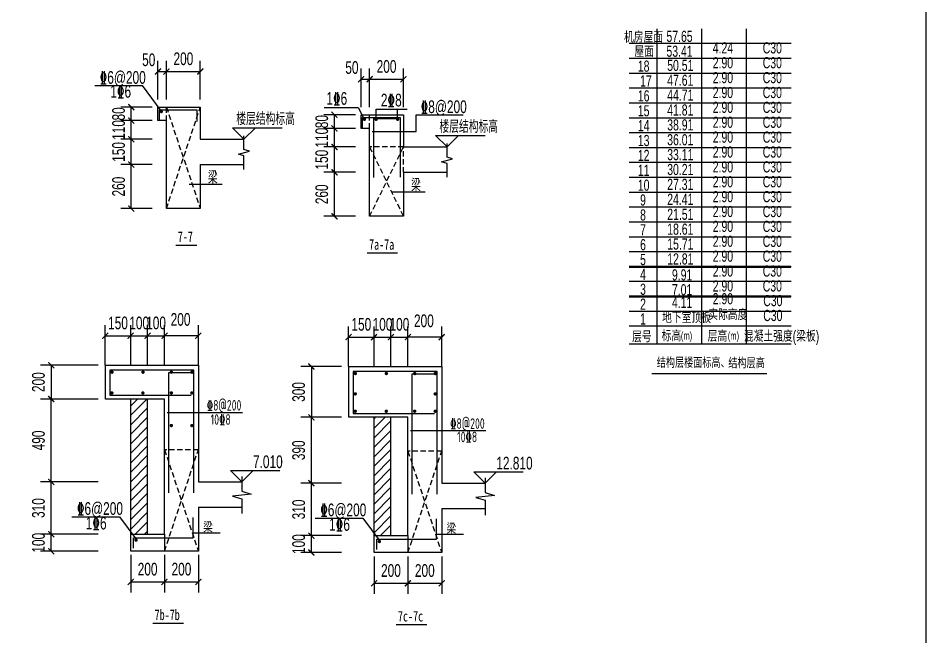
# Model space of a CAD drawing. Extents: x -173820 to 521180, y -715739 to 158231.
# Drawn here: x 47686 to 69145, y 77716 to 92356 of the extents above; entities that cross this region are included whole.
import ezdxf
from ezdxf.enums import TextEntityAlignment as Align

# ---------------------------------------------------------------- set-up
doc = ezdxf.new("R2010")
doc.units = 0
doc.header["$LTSCALE"] = 1000
doc.linetypes.add('HIDDEN2', pattern=[0.1875, 0.125, -0.0625])
for name, color, linetype in [('JG1', 3, 'Continuous'), ('板图层高表', 7, 'Continuous'), ('模板线', 3, 'Continuous'), ('钢筋_文字', 7, 'Continuous')]:
    doc.layers.add(name, color=color, linetype=linetype)
doc.styles.add('TEXTDIM', font='njadri_romans1.shx', dxfattribs={"width": 0.7, "bigfont": 'njadri_fhztxt.shx'})
doc.styles.add('TEXTNORMAL', font='njadri_romans1.shx', dxfattribs={"width": 0.7, "bigfont": 'njadri_fhztxt.shx'})
doc.styles.add('TEXTSTEEL', font='njadri_tssdeng.shx', dxfattribs={"width": 0.7, "bigfont": 'njadri_tssdchn.shx'})
doc.styles.add('钢筋', font='tssdeng.shx', dxfattribs={"width": 0.7, "height": 250, "bigfont": 'tssdchn.shx'})
doc.styles.add('黑体', font='simhei.ttf', dxfattribs={"width": 0.8})
doc.dimstyles.new('DIM100', dxfattribs={"dimtxt": 300, "dimasz": 1, "dimexe": 250, "dimexo": 0, "dimgap": 150, "dimtad": 1, "dimdec": 0, "dimzin": 0, "dimdsep": 46, "dimtxsty": 'TEXTDIM', "dimblk": 'DI', "dimcen": 0, "dimclrt": 7, "dimadec": 0, "dimazin": 0, "dimtfac": 1, "dimtdec": 0, "dimtix": 1, "dimtmove": 2, "dimatfit": 3, "dimldrblk": 'DI', "dimfxl": 0, "dimtolj": 1, "dimtzin": 0, "dimarcsym": 0})
pattern_1 = [(45, (120408.72, 76464.61), (-112.2532, 112.2532), [])]

# ---------------------------------------------------------------- blocks, each defined once
blk = doc.blocks.new('$1312092')
at = {"layer": '板图层高表'}
for p, q in [((769, 693), (769, 8158)), ((1825, 693), (1825, 8158)), ((2881, 693), (2881, 8158)), ((3937, 7806), (107, 7806)), ((3937, 7454), (107, 7454)), ((3937, 7102), (107, 7102)), ((3937, 6750), (107, 6750)), ((3937, 6750), (107, 6750)), ((3937, 6046), (107, 6046)), ((3937, 5694), (107, 5694)), ((3937, 5342), (107, 5342)), ((3937, 4990), (107, 4990)), ((3937, 4638), (107, 4638)), ((3937, 4286), (107, 4286)), ((3937, 3934), (107, 3934)), ((3937, 3582), (107, 3582)), ((3937, 3230), (107, 3230)), ((3937, 2878), (107, 2878)), ((3937, 2526), (107, 2526)), ((3937, 2174), (107, 2174)), ((3937, 1822), (107, 1822)), ((3937, 1470), (107, 1470)), ((3937, 1118), (107, 1118)), ((3937, 1118), (107, 1118)), ((3937, 1118), (107, 1118)), ((3937, 1118), (107, 1118)), ((3937, 1118), (107, 1118)), ((3937, 693), (107, 693))]:
    blk.add_line(p, q, dxfattribs=at)
at = {"layer": '板图层高表', "color": 7}
blk.add_line((3937, 6398), (107, 6398), dxfattribs=at)
at = {"layer": '板图层高表', "color": 3}
blk.add_line((644, 0), (3362, 0), dxfattribs=at)
at = {"layer": '板图层高表', "color": 3, "style": 'TEXTNORMAL', "width": 0.7}
for s, p in [('机房屋面', (-13, 7830)), ('屋面', (234, 7489)), ('18', (315, 7142)), ('17', (368, 6790)), ('16', (315, 6438)), ('15', (315, 6086)), ('14', (315, 5734)), ('13', (315, 5382)), ('12', (315, 5030)), ('11', (315, 4678)), ('10', (315, 4326)), ('9', (368, 3974)), ('8', (368, 3622)), ('7', (368, 3270)), ('6', (368, 2918)), ('5', (368, 2566)), ('4', (368, 2214)), ('3', (368, 1862)), ('2', (368, 1510)), ('1', (368, 1158))]:
    blk.add_text(s, height=264, dxfattribs=at).set_placement(p)
at = {"layer": '板图层高表', "color": 3, "linetype": 'Continuous', "style": 'TEXTNORMAL', "width": 0.7}
for s, p in [('57.65', (991, 7847)), ('53.41', (991, 7495)), ('50.51', (1009, 7160, 0)), ('47.61', (1009, 6808, 0)), ('44.71', (1009, 6456, 0)), ('41.81', (1009, 6104, 0)), ('38.91', (1009, 5752, 0)), ('36.01', (1009, 5400, 0)), ('33.11', (1009, 5048, 0)), ('30.21', (1009, 4696, 0)), ('27.31', (1009, 4344, 0)), ('24.41', (1009, 3992, 0)), ('21.51', (1010, 3636, 0)), ('18.61', (1010, 3284, 0)), ('15.71', (1010, 2932, 0)), ('12.81', (1010, 2580, 0)), ('9.91', (1121, 2203, 0)), ('7.01', (1121, 1851, 0)), ('4.11', (1121, 1551, 0)), ('地下室顶板', (889, 1193, 0))]:
    blk.add_text(s, height=264, dxfattribs=at).set_placement(p)
at = {"layer": '板图层高表', "color": 3, "width": 0.7}
for s, height, style, p in [('4.24', 264, 'TEXTNORMAL', (2085, 7495)), ('C30', 264, 'TEXTNORMAL', (3267, 7495)), ('2.90', 264, 'TEXTNORMAL', (2085, 7143)), ('C30', 264, 'TEXTNORMAL', (3267, 7143)), ('2.90', 264, 'TEXTNORMAL', (2085, 6791)), ('C30', 264, 'TEXTNORMAL', (3267, 6791)), ('2.90', 264, 'TEXTNORMAL', (2085, 6439)), ('C30', 264, 'TEXTNORMAL', (3267, 6439)), ('2.90', 264, 'TEXTNORMAL', (2085, 6087)), ('C30', 264, 'TEXTNORMAL', (3267, 6087)), ('2.90', 264, 'TEXTNORMAL', (2085, 5735)), ('C30', 264, 'TEXTNORMAL', (3267, 5735)), ('2.90', 264, 'TEXTNORMAL', (2085, 5383)), ('C30', 264, 'TEXTNORMAL', (3267, 5383)), ('2.90', 264, 'TEXTNORMAL', (2085, 5031)), ('C30', 264, 'TEXTNORMAL', (3267, 5031)), ('2.90', 264, 'TEXTNORMAL', (2085, 4679)), ('C30', 264, 'TEXTNORMAL', (3267, 4679)), ('2.90', 264, 'TEXTNORMAL', (2085, 4327)), ('C30', 264, 'TEXTNORMAL', (3267, 4327)), ('2.90', 264, 'TEXTNORMAL', (2085, 3975)), ('C30', 264, 'TEXTNORMAL', (3267, 3975)), ('2.90', 264, 'TEXTNORMAL', (2085, 3623)), ('C30', 264, 'TEXTNORMAL', (3267, 3622)), ('2.90', 264, 'TEXTNORMAL', (2085, 3271)), ('C30', 264, 'TEXTNORMAL', (3267, 3270)), ('2.90', 264, 'TEXTNORMAL', (2085, 2919)), ('C30', 264, 'TEXTNORMAL', (3267, 2918)), ('2.90', 264, 'TEXTNORMAL', (2085, 2566)), ('C30', 264, 'TEXTNORMAL', (3267, 2566)), ('2.90', 264, 'TEXTNORMAL', (2085, 2214)), ('C30', 264, 'TEXTNORMAL', (3267, 2214)), ('2.90', 264, 'TEXTNORMAL', (2085, 1862)), ('C30', 264, 'TEXTNORMAL', (3267, 1862)), ('C30', 264, 'TEXTNORMAL', (3280, 1515, 0)), ('实际高度', 264, 'TEXTNORMAL', (1981, 1184)), ('C30', 264, 'TEXTNORMAL', (3280, 1163, 0)), ('结构层楼面标高、', 220, '黑体', (762, 92)), ('结构层高', 220, '黑体', (2453, 83))]:
    blk.add_text(s, height=height, dxfattribs=dict(at, style=style)).set_placement(p, align=Align.BOTTOM_LEFT)
at = {"layer": '板图层高表', "color": 3, "linetype": 'Continuous', "style": 'TEXTNORMAL', "width": 0.7}
blk.add_text('2.90', height=264, dxfattribs=at).set_placement((2085, 1559), align=Align.BOTTOM_LEFT)
at = {"layer": '板图层高表', "color": 3, "style": 'TEXTNORMAL', "width": 0.7}
for s, height, p in [('层号', 264, (410, 740)), ('标高', 264, (1109, 759)), ('(m)', 184.8, (1466, 804)), ('层高', 264, (2196, 753)), ('(m)', 184.8, (2575, 804)), ('混凝土强度(梁板)', 264, (3712, 753))]:
    blk.add_text(s, height=height, dxfattribs=at).set_placement(p, align=Align.CENTER)
blk = doc.blocks.new('DI')
at = {"color": 3, "const_width": 30}
blk.add_lwpolyline([(-71, -71), (71, 71)], dxfattribs=at)
blk = doc.blocks.new('*D510')
at = {"layer": 'Defpoints', "color": 0}
for p in [(-127625, -37838), (-128425, -38500), (-127625, -38500)]:
    blk.add_point(p, dxfattribs=at)
at = {"layer": 'JG1', "color": 0, "lineweight": -2}
for p, q in [((-128425, -38500), (-128425, -37588)), ((-127625, -38500), (-127625, -37588)), ((-128424, -37838), (-127626, -37838))]:
    blk.add_line(p, q, dxfattribs=at)
at = {"layer": 'JG1', "color": 0, "lineweight": -2, "rotation": 180}
blk.add_blockref('DI', (-128425, -37838), dxfattribs=at)
at = {"layer": 'JG1', "color": 0, "lineweight": -2}
blk.add_blockref('DI', (-127625, -37838), dxfattribs=at)
at = {"layer": 'JG1', "color": 7, "insert": (-128025, -37538), "char_height": 300, "attachment_point": 5, "style": 'TEXTDIM'}
blk.add_mtext('\\A1;200', dxfattribs=at)
blk = doc.blocks.new('*D511')
at = {"layer": 'Defpoints', "color": 0}
for p in [(-128425, -37838), (-128625, -38500), (-128425, -38500)]:
    blk.add_point(p, dxfattribs=at)
at = {"layer": 'JG1', "color": 0, "lineweight": -2}
for p, q in [((-128625, -38500), (-128625, -37588)), ((-128425, -38500), (-128425, -37588)), ((-128626, -37838), (-128627, -37838)), ((-128625, -37838), (-128425, -37838)), ((-128424, -37838), (-128423, -37838))]:
    blk.add_line(p, q, dxfattribs=at)
blk.add_blockref('DI', (-128625, -37838), dxfattribs=at)
at = {"layer": 'JG1', "color": 0, "lineweight": -2, "rotation": 180}
blk.add_blockref('DI', (-128425, -37838), dxfattribs=at)
at = {"layer": 'JG1', "color": 7, "insert": (-128844, -37563), "char_height": 300, "attachment_point": 5, "style": 'TEXTDIM'}
blk.add_mtext('\\A1;50', dxfattribs=at)
blk = doc.blocks.new('*D512')
at = {"layer": 'Defpoints', "color": 0}
for p in [(-129256, -40041), (-128762, -40041), (-128762, -41081)]:
    blk.add_point(p, dxfattribs=at)
at = {"layer": 'JG1', "color": 0, "lineweight": -2}
for p, q in [((-128762, -40041), (-129506, -40041)), ((-129256, -41080), (-129256, -40042)), ((-128762, -41081), (-129506, -41081))]:
    blk.add_line(p, q, dxfattribs=at)
for p, rotation in [((-129256, -40041), 90), ((-129256, -41081), 270)]:
    blk.add_blockref('DI', p, dxfattribs=dict(at, rotation=rotation))
at = {"layer": 'JG1', "color": 7, "insert": (-129556, -40561), "char_height": 300, "attachment_point": 5, "rotation": 90, "style": 'TEXTDIM'}
blk.add_mtext('\\A1;260', dxfattribs=at)
blk = doc.blocks.new('*D513')
at = {"layer": 'Defpoints', "color": 0}
for p in [(-129256, -38681), (-128762, -38681), (-128762, -39001)]:
    blk.add_point(p, dxfattribs=at)
at = {"layer": 'JG1', "color": 0, "lineweight": -2}
for p, q in [((-128762, -38681), (-129506, -38681)), ((-129256, -38680), (-129256, -38679)), ((-129256, -39001), (-129256, -38681)), ((-128762, -39001), (-129506, -39001)), ((-129256, -39002), (-129256, -39003))]:
    blk.add_line(p, q, dxfattribs=at)
for p, rotation in [((-129256, -38681), 270), ((-129256, -39001), 90)]:
    blk.add_blockref('DI', p, dxfattribs=dict(at, rotation=rotation))
at = {"layer": 'JG1', "color": 7, "insert": (-129556, -38841), "char_height": 300, "attachment_point": 5, "rotation": 90, "style": 'TEXTDIM'}
blk.add_mtext('\\A1;80', dxfattribs=at)
blk = doc.blocks.new('*D514')
at = {"layer": 'Defpoints', "color": 0}
for p in [(-129256, -39001), (-128762, -39001), (-128762, -39441)]:
    blk.add_point(p, dxfattribs=at)
at = {"layer": 'JG1', "color": 0, "lineweight": -2}
for p, q in [((-128762, -39001), (-129506, -39001)), ((-129256, -39000), (-129256, -38999)), ((-129256, -39441), (-129256, -39001)), ((-128762, -39441), (-129506, -39441)), ((-129256, -39442), (-129256, -39443))]:
    blk.add_line(p, q, dxfattribs=at)
for p, rotation in [((-129256, -39001), 270), ((-129256, -39441), 90)]:
    blk.add_blockref('DI', p, dxfattribs=dict(at, rotation=rotation))
at = {"layer": 'JG1', "color": 7, "insert": (-129556, -39221), "char_height": 300, "attachment_point": 5, "rotation": 90, "style": 'TEXTDIM'}
blk.add_mtext('\\A1;110', dxfattribs=at)
blk = doc.blocks.new('*D515')
at = {"layer": 'Defpoints', "color": 0}
for p in [(-129256, -39441), (-128762, -39441), (-128762, -40041)]:
    blk.add_point(p, dxfattribs=at)
at = {"layer": 'JG1', "color": 0, "lineweight": -2}
for p, q in [((-128762, -39441), (-129506, -39441)), ((-129256, -39440), (-129256, -39439)), ((-129256, -40041), (-129256, -39441)), ((-128762, -40041), (-129506, -40041)), ((-129256, -40042), (-129256, -40043))]:
    blk.add_line(p, q, dxfattribs=at)
for p, rotation in [((-129256, -39441), 270), ((-129256, -40041), 90)]:
    blk.add_blockref('DI', p, dxfattribs=dict(at, rotation=rotation))
at = {"layer": 'JG1', "color": 7, "insert": (-129556, -39741), "char_height": 300, "attachment_point": 5, "rotation": 90, "style": 'TEXTDIM'}
blk.add_mtext('\\A1;150', dxfattribs=at)
blk = doc.blocks.new('*D2301')
at = {"layer": 'Defpoints', "color": 0}
for p in [(2330, 6807), (1730, 6109), (2330, 6109)]:
    blk.add_point(p, dxfattribs=at)
at = {"layer": 'JG1', "color": 0, "lineweight": -2}
for p, q in [((1730, 6109), (1730, 7057)), ((2330, 6109), (2330, 7057)), ((1729, 6807), (1728, 6807)), ((1730, 6807), (2330, 6807)), ((2331, 6807), (2332, 6807))]:
    blk.add_line(p, q, dxfattribs=at)
blk.add_blockref('DI', (1730, 6807), dxfattribs=at)
at = {"layer": 'JG1', "color": 0, "lineweight": -2, "rotation": 180}
blk.add_blockref('DI', (2330, 6807), dxfattribs=at)
at = {"layer": 'JG1', "color": 7, "insert": (2030, 7107), "char_height": 300, "attachment_point": 5, "style": 'TEXTDIM'}
blk.add_mtext('\\A1;150', dxfattribs=at)
blk = doc.blocks.new('*D2302')
at = {"layer": 'Defpoints', "color": 0}
for p in [(2730, 6807), (2330, 6109), (2730, 6109)]:
    blk.add_point(p, dxfattribs=at)
at = {"layer": 'JG1', "color": 0, "lineweight": -2}
for p, q in [((2330, 6109), (2330, 7057)), ((2730, 6109), (2730, 7057)), ((2329, 6807), (2328, 6807)), ((2330, 6807), (2730, 6807)), ((2731, 6807), (2732, 6807))]:
    blk.add_line(p, q, dxfattribs=at)
blk.add_blockref('DI', (2330, 6807), dxfattribs=at)
at = {"layer": 'JG1', "color": 0, "lineweight": -2, "rotation": 180}
blk.add_blockref('DI', (2730, 6807), dxfattribs=at)
at = {"layer": 'JG1', "color": 7, "insert": (2530, 7107), "char_height": 300, "attachment_point": 5, "style": 'TEXTDIM'}
blk.add_mtext('\\A1;100', dxfattribs=at)
blk = doc.blocks.new('*D2303')
at = {"layer": 'Defpoints', "color": 0}
for p in [(3130, 6807), (3130, 6109), (3930, 6109)]:
    blk.add_point(p, dxfattribs=at)
at = {"layer": 'JG1', "color": 0, "lineweight": -2}
for p, q in [((3130, 6109), (3130, 7057)), ((3930, 6109), (3930, 7057)), ((3929, 6807), (3131, 6807))]:
    blk.add_line(p, q, dxfattribs=at)
at = {"layer": 'JG1', "color": 0, "lineweight": -2, "rotation": 180}
blk.add_blockref('DI', (3130, 6807), dxfattribs=at)
at = {"layer": 'JG1', "color": 0, "lineweight": -2}
blk.add_blockref('DI', (3930, 6807), dxfattribs=at)
at = {"layer": 'JG1', "color": 7, "insert": (3509, 7191), "char_height": 300, "attachment_point": 5, "style": 'TEXTDIM'}
blk.add_mtext('\\A1;200', dxfattribs=at)
blk = doc.blocks.new('*D2304')
at = {"layer": 'Defpoints', "color": 0}
for p in [(450, 2109), (1559, 2109), (1559, 1709)]:
    blk.add_point(p, dxfattribs=at)
at = {"layer": 'JG1', "color": 0, "lineweight": -2}
for p, q in [((1559, 2109), (200, 2109)), ((450, 2110), (450, 2111)), ((450, 1709), (450, 2109)), ((1559, 1709), (200, 1709)), ((450, 1708), (450, 1707))]:
    blk.add_line(p, q, dxfattribs=at)
for p, rotation in [((450, 2109), 270), ((450, 1709), 90)]:
    blk.add_blockref('DI', p, dxfattribs=dict(at, rotation=rotation))
at = {"layer": 'JG1', "color": 7, "insert": (150, 1909), "char_height": 300, "attachment_point": 5, "rotation": 90, "style": 'TEXTDIM'}
blk.add_mtext('\\A1;100', dxfattribs=at)
blk = doc.blocks.new('*D2305')
at = {"layer": 'Defpoints', "color": 0}
for p in [(450, 5309), (1559, 5309), (1559, 3349)]:
    blk.add_point(p, dxfattribs=at)
at = {"layer": 'JG1', "color": 0, "lineweight": -2}
for p, q in [((1559, 5309), (200, 5309)), ((450, 3350), (450, 5308)), ((1559, 3349), (200, 3349))]:
    blk.add_line(p, q, dxfattribs=at)
for p, rotation in [((450, 5309), 90), ((450, 3349), 270)]:
    blk.add_blockref('DI', p, dxfattribs=dict(at, rotation=rotation))
at = {"layer": 'JG1', "color": 7, "insert": (150, 4329), "char_height": 300, "attachment_point": 5, "rotation": 90, "style": 'TEXTDIM'}
blk.add_mtext('\\A1;490', dxfattribs=at)
blk = doc.blocks.new('*D2306')
at = {"layer": 'Defpoints', "color": 0}
for p in [(2330, 1619), (3130, 1619), (3130, 982)]:
    blk.add_point(p, dxfattribs=at)
at = {"layer": 'JG1', "color": 0, "lineweight": -2}
for p, q in [((2330, 1619), (2330, 732)), ((3130, 1619), (3130, 732)), ((2331, 982), (3129, 982))]:
    blk.add_line(p, q, dxfattribs=at)
at = {"layer": 'JG1', "color": 0, "lineweight": -2, "rotation": 180}
blk.add_blockref('DI', (2330, 982), dxfattribs=at)
at = {"layer": 'JG1', "color": 0, "lineweight": -2}
blk.add_blockref('DI', (3130, 982), dxfattribs=at)
at = {"layer": 'JG1', "color": 7, "insert": (2730, 1282), "char_height": 300, "attachment_point": 5, "style": 'TEXTDIM'}
blk.add_mtext('\\A1;200', dxfattribs=at)
blk = doc.blocks.new('*D2307')
at = {"layer": 'Defpoints', "color": 0}
for p in [(3130, 1619), (3930, 1619), (3930, 982)]:
    blk.add_point(p, dxfattribs=at)
at = {"layer": 'JG1', "color": 0, "lineweight": -2}
for p, q in [((3130, 1619), (3130, 732)), ((3930, 1619), (3930, 732)), ((3131, 982), (3929, 982))]:
    blk.add_line(p, q, dxfattribs=at)
at = {"layer": 'JG1', "color": 0, "lineweight": -2, "rotation": 180}
blk.add_blockref('DI', (3130, 982), dxfattribs=at)
at = {"layer": 'JG1', "color": 0, "lineweight": -2}
blk.add_blockref('DI', (3930, 982), dxfattribs=at)
at = {"layer": 'JG1', "color": 7, "insert": (3530, 1282), "char_height": 300, "attachment_point": 5, "style": 'TEXTDIM'}
blk.add_mtext('\\A1;200', dxfattribs=at)
blk = doc.blocks.new('*D2308')
at = {"layer": 'Defpoints', "color": 0}
for p in [(3130, 6807), (2730, 6109), (3130, 6109)]:
    blk.add_point(p, dxfattribs=at)
at = {"layer": 'JG1', "color": 0, "lineweight": -2}
for p, q in [((2730, 6109), (2730, 7057)), ((3130, 6109), (3130, 7057)), ((2729, 6807), (2728, 6807)), ((2730, 6807), (3130, 6807)), ((3131, 6807), (3132, 6807))]:
    blk.add_line(p, q, dxfattribs=at)
blk.add_blockref('DI', (2730, 6807), dxfattribs=at)
at = {"layer": 'JG1', "color": 0, "lineweight": -2, "rotation": 180}
blk.add_blockref('DI', (3130, 6807), dxfattribs=at)
at = {"layer": 'JG1', "color": 7, "insert": (2930, 7107), "char_height": 300, "attachment_point": 5, "style": 'TEXTDIM'}
blk.add_mtext('\\A1;100', dxfattribs=at)
blk = doc.blocks.new('*D2309')
at = {"layer": 'Defpoints', "color": 0}
for p in [(1559, 6109), (450, 5309), (1559, 5309)]:
    blk.add_point(p, dxfattribs=at)
at = {"layer": 'JG1', "color": 0, "lineweight": -2}
for p, q in [((1559, 6109), (200, 6109)), ((450, 6108), (450, 5310)), ((1559, 5309), (200, 5309))]:
    blk.add_line(p, q, dxfattribs=at)
for p, rotation in [((450, 6109), 90), ((450, 5309), 270)]:
    blk.add_blockref('DI', p, dxfattribs=dict(at, rotation=rotation))
at = {"layer": 'JG1', "color": 7, "insert": (150, 5709), "char_height": 300, "attachment_point": 5, "rotation": 90, "style": 'TEXTDIM'}
blk.add_mtext('\\A1;200', dxfattribs=at)
blk = doc.blocks.new('*D2310')
at = {"layer": 'Defpoints', "color": 0}
for p in [(450, 3349), (1559, 3349), (1559, 2109)]:
    blk.add_point(p, dxfattribs=at)
at = {"layer": 'JG1', "color": 0, "lineweight": -2}
for p, q in [((1559, 3349), (200, 3349)), ((450, 2110), (450, 3348)), ((1559, 2109), (200, 2109))]:
    blk.add_line(p, q, dxfattribs=at)
for p, rotation in [((450, 3349), 90), ((450, 2109), 270)]:
    blk.add_blockref('DI', p, dxfattribs=dict(at, rotation=rotation))
at = {"layer": 'JG1', "color": 7, "insert": (150, 2729), "char_height": 300, "attachment_point": 5, "rotation": 90, "style": 'TEXTDIM'}
blk.add_mtext('\\A1;310', dxfattribs=at)
blk = doc.blocks.new('*D2311')
at = {"layer": 'Defpoints', "color": 0}
for p in [(2330, 6807), (1730, 6109), (2330, 6109)]:
    blk.add_point(p, dxfattribs=at)
at = {"layer": 'JG1', "color": 0, "lineweight": -2}
for p, q in [((1730, 6109), (1730, 7057)), ((2330, 6109), (2330, 7057)), ((1729, 6807), (1728, 6807)), ((1730, 6807), (2330, 6807)), ((2331, 6807), (2332, 6807))]:
    blk.add_line(p, q, dxfattribs=at)
blk.add_blockref('DI', (1730, 6807), dxfattribs=at)
at = {"layer": 'JG1', "color": 0, "lineweight": -2, "rotation": 180}
blk.add_blockref('DI', (2330, 6807), dxfattribs=at)
at = {"layer": 'JG1', "color": 7, "insert": (2030, 7107), "char_height": 300, "attachment_point": 5, "style": 'TEXTDIM'}
blk.add_mtext('\\A1;150', dxfattribs=at)
blk = doc.blocks.new('*D2312')
at = {"layer": 'Defpoints', "color": 0}
for p in [(2730, 6807), (2330, 6109), (2730, 6109)]:
    blk.add_point(p, dxfattribs=at)
at = {"layer": 'JG1', "color": 0, "lineweight": -2}
for p, q in [((2330, 6109), (2330, 7057)), ((2730, 6109), (2730, 7057)), ((2329, 6807), (2328, 6807)), ((2330, 6807), (2730, 6807)), ((2731, 6807), (2732, 6807))]:
    blk.add_line(p, q, dxfattribs=at)
blk.add_blockref('DI', (2330, 6807), dxfattribs=at)
at = {"layer": 'JG1', "color": 0, "lineweight": -2, "rotation": 180}
blk.add_blockref('DI', (2730, 6807), dxfattribs=at)
at = {"layer": 'JG1', "color": 7, "insert": (2530, 7107), "char_height": 300, "attachment_point": 5, "style": 'TEXTDIM'}
blk.add_mtext('\\A1;100', dxfattribs=at)
blk = doc.blocks.new('*D2313')
at = {"layer": 'Defpoints', "color": 0}
for p in [(3130, 6807), (3130, 6109), (3930, 6109)]:
    blk.add_point(p, dxfattribs=at)
at = {"layer": 'JG1', "color": 0, "lineweight": -2}
for p, q in [((3130, 6109), (3130, 7057)), ((3930, 6109), (3930, 7057)), ((3929, 6807), (3131, 6807))]:
    blk.add_line(p, q, dxfattribs=at)
at = {"layer": 'JG1', "color": 0, "lineweight": -2, "rotation": 180}
blk.add_blockref('DI', (3130, 6807), dxfattribs=at)
at = {"layer": 'JG1', "color": 0, "lineweight": -2}
blk.add_blockref('DI', (3930, 6807), dxfattribs=at)
at = {"layer": 'JG1', "color": 7, "insert": (3509, 7191), "char_height": 300, "attachment_point": 5, "style": 'TEXTDIM'}
blk.add_mtext('\\A1;200', dxfattribs=at)
blk = doc.blocks.new('*D2314')
at = {"layer": 'Defpoints', "color": 0}
for p in [(849, 2109), (1559, 2109), (1559, 1709)]:
    blk.add_point(p, dxfattribs=at)
at = {"layer": 'JG1', "color": 0, "lineweight": -2}
for p, q in [((1559, 2109), (599, 2109)), ((849, 2110), (849, 2111)), ((849, 1709), (849, 2109)), ((1559, 1709), (599, 1709)), ((849, 1708), (849, 1707))]:
    blk.add_line(p, q, dxfattribs=at)
for p, rotation in [((849, 2109), 270), ((849, 1709), 90)]:
    blk.add_blockref('DI', p, dxfattribs=dict(at, rotation=rotation))
at = {"layer": 'JG1', "color": 7, "insert": (549, 1909), "char_height": 300, "attachment_point": 5, "rotation": 90, "style": 'TEXTDIM'}
blk.add_mtext('\\A1;100', dxfattribs=at)
blk = doc.blocks.new('*D2315')
at = {"layer": 'Defpoints', "color": 0}
for p in [(849, 4909), (1559, 4909), (1559, 3349)]:
    blk.add_point(p, dxfattribs=at)
at = {"layer": 'JG1', "color": 0, "lineweight": -2}
for p, q in [((1559, 4909), (599, 4909)), ((849, 3350), (849, 4908)), ((1559, 3349), (599, 3349))]:
    blk.add_line(p, q, dxfattribs=at)
for p, rotation in [((849, 4909), 90), ((849, 3349), 270)]:
    blk.add_blockref('DI', p, dxfattribs=dict(at, rotation=rotation))
at = {"layer": 'JG1', "color": 7, "insert": (549, 4129), "char_height": 300, "attachment_point": 5, "rotation": 90, "style": 'TEXTDIM'}
blk.add_mtext('\\A1;390', dxfattribs=at)
blk = doc.blocks.new('*D2316')
at = {"layer": 'Defpoints', "color": 0}
for p in [(2330, 1619), (3130, 1619), (3130, 982)]:
    blk.add_point(p, dxfattribs=at)
at = {"layer": 'JG1', "color": 0, "lineweight": -2}
for p, q in [((2330, 1619), (2330, 732)), ((3130, 1619), (3130, 732)), ((2331, 982), (3129, 982))]:
    blk.add_line(p, q, dxfattribs=at)
at = {"layer": 'JG1', "color": 0, "lineweight": -2, "rotation": 180}
blk.add_blockref('DI', (2330, 982), dxfattribs=at)
at = {"layer": 'JG1', "color": 0, "lineweight": -2}
blk.add_blockref('DI', (3130, 982), dxfattribs=at)
at = {"layer": 'JG1', "color": 7, "insert": (2730, 1282), "char_height": 300, "attachment_point": 5, "style": 'TEXTDIM'}
blk.add_mtext('\\A1;200', dxfattribs=at)
blk = doc.blocks.new('*D2317')
at = {"layer": 'Defpoints', "color": 0}
for p in [(3130, 1619), (3930, 1619), (3930, 982)]:
    blk.add_point(p, dxfattribs=at)
at = {"layer": 'JG1', "color": 0, "lineweight": -2}
for p, q in [((3130, 1619), (3130, 732)), ((3930, 1619), (3930, 732)), ((3131, 982), (3929, 982))]:
    blk.add_line(p, q, dxfattribs=at)
at = {"layer": 'JG1', "color": 0, "lineweight": -2, "rotation": 180}
blk.add_blockref('DI', (3130, 982), dxfattribs=at)
at = {"layer": 'JG1', "color": 0, "lineweight": -2}
blk.add_blockref('DI', (3930, 982), dxfattribs=at)
at = {"layer": 'JG1', "color": 7, "insert": (3530, 1282), "char_height": 300, "attachment_point": 5, "style": 'TEXTDIM'}
blk.add_mtext('\\A1;200', dxfattribs=at)
blk = doc.blocks.new('*D2318')
at = {"layer": 'Defpoints', "color": 0}
for p in [(3130, 6807), (2730, 6109), (3130, 6109)]:
    blk.add_point(p, dxfattribs=at)
at = {"layer": 'JG1', "color": 0, "lineweight": -2}
for p, q in [((2730, 6109), (2730, 7057)), ((3130, 6109), (3130, 7057)), ((2729, 6807), (2728, 6807)), ((2730, 6807), (3130, 6807)), ((3131, 6807), (3132, 6807))]:
    blk.add_line(p, q, dxfattribs=at)
blk.add_blockref('DI', (2730, 6807), dxfattribs=at)
at = {"layer": 'JG1', "color": 0, "lineweight": -2, "rotation": 180}
blk.add_blockref('DI', (3130, 6807), dxfattribs=at)
at = {"layer": 'JG1', "color": 7, "insert": (2930, 7107), "char_height": 300, "attachment_point": 5, "style": 'TEXTDIM'}
blk.add_mtext('\\A1;100', dxfattribs=at)
blk = doc.blocks.new('*D2319')
at = {"layer": 'Defpoints', "color": 0}
for p in [(1559, 6109), (849, 4909), (1559, 4909)]:
    blk.add_point(p, dxfattribs=at)
at = {"layer": 'JG1', "color": 0, "lineweight": -2}
for p, q in [((1559, 6109), (599, 6109)), ((849, 6108), (849, 4910)), ((1559, 4909), (599, 4909))]:
    blk.add_line(p, q, dxfattribs=at)
for p, rotation in [((849, 6109), 90), ((849, 4909), 270)]:
    blk.add_blockref('DI', p, dxfattribs=dict(at, rotation=rotation))
at = {"layer": 'JG1', "color": 7, "insert": (549, 5509), "char_height": 300, "attachment_point": 5, "rotation": 90, "style": 'TEXTDIM'}
blk.add_mtext('\\A1;300', dxfattribs=at)
blk = doc.blocks.new('*D2320')
at = {"layer": 'Defpoints', "color": 0}
for p in [(849, 3349), (1559, 3349), (1559, 2109)]:
    blk.add_point(p, dxfattribs=at)
at = {"layer": 'JG1', "color": 0, "lineweight": -2}
for p, q in [((1559, 3349), (599, 3349)), ((849, 2110), (849, 3348)), ((1559, 2109), (599, 2109))]:
    blk.add_line(p, q, dxfattribs=at)
for p, rotation in [((849, 3349), 90), ((849, 2109), 270)]:
    blk.add_blockref('DI', p, dxfattribs=dict(at, rotation=rotation))
at = {"layer": 'JG1', "color": 7, "insert": (549, 2729), "char_height": 300, "attachment_point": 5, "rotation": 90, "style": 'TEXTDIM'}
blk.add_mtext('\\A1;310', dxfattribs=at)
blk = doc.blocks.new('*D654')
at = {"layer": 'Defpoints', "color": 0}
for p in [(2081, 4113), (1281, 3451), (2081, 3451)]:
    blk.add_point(p, dxfattribs=at)
at = {"layer": 'JG1', "color": 0, "lineweight": -2}
for p, q in [((1281, 3451), (1281, 4363)), ((2081, 3451), (2081, 4363)), ((1282, 4113), (2080, 4113))]:
    blk.add_line(p, q, dxfattribs=at)
at = {"layer": 'JG1', "color": 0, "lineweight": -2, "rotation": 180}
blk.add_blockref('DI', (1281, 4113), dxfattribs=at)
at = {"layer": 'JG1', "color": 0, "lineweight": -2}
blk.add_blockref('DI', (2081, 4113), dxfattribs=at)
at = {"layer": 'JG1', "color": 7, "insert": (1681, 4413), "char_height": 300, "attachment_point": 5, "style": 'TEXTDIM'}
blk.add_mtext('\\A1;200', dxfattribs=at)
blk = doc.blocks.new('*D655')
at = {"layer": 'Defpoints', "color": 0}
for p in [(1281, 4113), (1081, 3451), (1281, 3451)]:
    blk.add_point(p, dxfattribs=at)
at = {"layer": 'JG1', "color": 0, "lineweight": -2}
for p, q in [((1081, 3451), (1081, 4363)), ((1281, 3451), (1281, 4363)), ((1080, 4113), (1079, 4113)), ((1081, 4113), (1281, 4113)), ((1282, 4113), (1283, 4113))]:
    blk.add_line(p, q, dxfattribs=at)
blk.add_blockref('DI', (1081, 4113), dxfattribs=at)
at = {"layer": 'JG1', "color": 0, "lineweight": -2, "rotation": 180}
blk.add_blockref('DI', (1281, 4113), dxfattribs=at)
at = {"layer": 'JG1', "color": 7, "insert": (862, 4388), "char_height": 300, "attachment_point": 5, "style": 'TEXTDIM'}
blk.add_mtext('\\A1;50', dxfattribs=at)
blk = doc.blocks.new('*D656')
at = {"layer": 'Defpoints', "color": 0}
for p in [(450, 1910), (944, 1910), (944, 870)]:
    blk.add_point(p, dxfattribs=at)
at = {"layer": 'JG1', "color": 0, "lineweight": -2}
for p, q in [((944, 1910), (200, 1910)), ((450, 871), (450, 1909)), ((944, 870), (200, 870))]:
    blk.add_line(p, q, dxfattribs=at)
for p, rotation in [((450, 1910), 90), ((450, 870), 270)]:
    blk.add_blockref('DI', p, dxfattribs=dict(at, rotation=rotation))
at = {"layer": 'JG1', "color": 7, "insert": (150, 1390), "char_height": 300, "attachment_point": 5, "rotation": 90, "style": 'TEXTDIM'}
blk.add_mtext('\\A1;260', dxfattribs=at)
blk = doc.blocks.new('*D657')
at = {"layer": 'Defpoints', "color": 0}
for p in [(450, 3270), (944, 3270), (944, 2950)]:
    blk.add_point(p, dxfattribs=at)
at = {"layer": 'JG1', "color": 0, "lineweight": -2}
for p, q in [((944, 3270), (200, 3270)), ((450, 3271), (450, 3272)), ((450, 2950), (450, 3270)), ((944, 2950), (200, 2950)), ((450, 2949), (450, 2948))]:
    blk.add_line(p, q, dxfattribs=at)
for p, rotation in [((450, 3270), 270), ((450, 2950), 90)]:
    blk.add_blockref('DI', p, dxfattribs=dict(at, rotation=rotation))
at = {"layer": 'JG1', "color": 7, "insert": (150, 3110), "char_height": 300, "attachment_point": 5, "rotation": 90, "style": 'TEXTDIM'}
blk.add_mtext('\\A1;80', dxfattribs=at)
blk = doc.blocks.new('*D658')
at = {"layer": 'Defpoints', "color": 0}
for p in [(450, 2950), (944, 2950), (944, 2510)]:
    blk.add_point(p, dxfattribs=at)
at = {"layer": 'JG1', "color": 0, "lineweight": -2}
for p, q in [((944, 2950), (200, 2950)), ((450, 2951), (450, 2952)), ((450, 2510), (450, 2950)), ((944, 2510), (200, 2510)), ((450, 2509), (450, 2508))]:
    blk.add_line(p, q, dxfattribs=at)
for p, rotation in [((450, 2950), 270), ((450, 2510), 90)]:
    blk.add_blockref('DI', p, dxfattribs=dict(at, rotation=rotation))
at = {"layer": 'JG1', "color": 7, "insert": (150, 2730), "char_height": 300, "attachment_point": 5, "rotation": 90, "style": 'TEXTDIM'}
blk.add_mtext('\\A1;110', dxfattribs=at)
blk = doc.blocks.new('*D659')
at = {"layer": 'Defpoints', "color": 0}
for p in [(450, 2510), (944, 2510), (944, 1910)]:
    blk.add_point(p, dxfattribs=at)
at = {"layer": 'JG1', "color": 0, "lineweight": -2}
for p, q in [((944, 2510), (200, 2510)), ((450, 2511), (450, 2512)), ((450, 1910), (450, 2510)), ((944, 1910), (200, 1910)), ((450, 1909), (450, 1908))]:
    blk.add_line(p, q, dxfattribs=at)
for p, rotation in [((450, 2510), 270), ((450, 1910), 90)]:
    blk.add_blockref('DI', p, dxfattribs=dict(at, rotation=rotation))
at = {"layer": 'JG1', "color": 7, "insert": (150, 2210), "char_height": 300, "attachment_point": 5, "rotation": 90, "style": 'TEXTDIM'}
blk.add_mtext('\\A1;150', dxfattribs=at)
blk = doc.blocks.new('$1155840')
at = {"layer": 'JG1', "color": 3, "linetype": 'Continuous'}
blk.add_line((0, 3779.1, 0), (1120.2, 3779.1, 0), dxfattribs=at)
at = {"layer": 'JG1'}
blk.add_line((3010.1, 1442.2, 0), (2230.2, 1442.2, 0), dxfattribs=at)
for points in [[(2495.2, 1910), (2495.2, 870), (1695.2, 870), (1695.2, 2950), (1495.2, 2950), (1495.2, 3270), (2495.2, 3270)], [(2495.2, 3270), (2495.2, 2510)], [(3796.7, 2780), (3526.7, 2510), (3256.7, 2780), (4428.1, 2780)], [(2495.2, 2510), (3526.7, 2510)], [(2495.2, 1910), (3526.7, 1910)]]:
    blk.add_lwpolyline(points, dxfattribs=at)
at = {"layer": 'JG1', "color": 6}
blk.add_lwpolyline([(1530, 2973.3), (1530, 3209.4), (2415.4, 3209.4), (2415.4, 2926.4)], dxfattribs=at)
at = {"layer": 'JG1', "color": 3, "const_width": 40, "elevation": 0}
blk.add_lwpolyline([(1553.4, 3165.4, 1), (1593.4, 3165.4, 1)], format="xyb", close=True, dxfattribs=at)
at = {"layer": 'JG1', "elevation": 0}
blk.add_lwpolyline([(3526.7, 1792.3), (3526.7, 2117.3), (3398.3, 2159), (3655.1, 2225.6), (3526.7, 2267.3), (3526.7, 2592.3)], dxfattribs=at)
at = {"layer": '模板线'}
blk.add_line((1120.2, 3779.1, 0), (1561.6, 3181.5, 0), dxfattribs=at)
at = {"layer": '模板线', "linetype": 'HIDDEN2'}
for p, q in [((1695.2, 870), (2495.2, 3270)), ((1695.2, 2950), (1695.2, 3270)), ((1695.2, 3270), (2495.2, 870))]:
    blk.add_line(p, q, dxfattribs=at)
at = {"layer": '模板线', "color": 3, "elevation": -307942.8}
blk.add_lwpolyline([(1916.4, 0, 31.2, 31.2, 0), (2417.1, 0, 0, 0, 0)], format="xyseb", dxfattribs=at)
at = {"layer": 'JG1', "color": 3, "linetype": 'ByBlock', "ltscale": 0.2, "style": 'TEXTSTEEL', "width": 0.7}
for s, p in [('%%1326@200', (116.2, 3822.4)), ('1%%1326', (367.7, 3493.4, 0))]:
    blk.add_text(s, height=300, dxfattribs=at).set_placement(p)
at = {"layer": 'JG1', "style": 'TEXTSTEEL', "width": 0.7}
blk.add_text('楼层结构标高', height=300, dxfattribs=at).set_placement((3346.1, 2843.1))
at = {"layer": 'JG1', "color": 3, "style": 'TEXTSTEEL', "width": 0.7}
blk.add_text('梁', height=300, dxfattribs=at).set_placement((2675.8, 1456.3, 0))
at = {"layer": '模板线', "color": 3, "style": '黑体', "width": 0.7}
blk.add_text('7-7', height=250, dxfattribs=at).set_placement((1963.3, 78.3, -307942.8))
at = {"layer": 'JG1'}
dim = blk.add_linear_dim(base=(1695.2, 4112.7), p1=(1495.2, 3451), p2=(1695.2, 3451), angle=0, dimstyle='DIM100', override={"dimlfac": 0.25}, dxfattribs=at)
dim.commit()
dim.dimension.update_dxf_attribs({"geometry": '*D511', "text_midpoint": (1276.2, 4387.7), "dimtype": 129, "insert": (130120.4, 41951.1)})
dim = blk.add_aligned_dim(p1=(1695.2, 3451), p2=(2495.2, 3451), distance=661.7, dimstyle='DIM100', override={"dimlfac": 0.25}, dxfattribs=at)
dim.commit()
dim.dimension.update_dxf_attribs({"geometry": '*D510', "text_midpoint": (2095.2, 4412.7), "insert": (130120.4, 41951.1)})
for base, p1, p2, picture, middle in [((864.4, 3270), (1358.9, 2950), (1358.9, 3270), '*D513', (564.4, 3110)), ((864.4, 2950), (1358.9, 2510), (1358.9, 2950), '*D514', (564.4, 2730)), ((864.4, 2510), (1358.9, 1910), (1358.9, 2510), '*D515', (564.4, 2210)), ((864.4, 1910), (1358.9, 870), (1358.9, 1910), '*D512', (564.4, 1390))]:
    dim = blk.add_linear_dim(base=base, p1=p1, p2=p2, angle=90, dimstyle='DIM100', override={"dimlfac": 0.25}, dxfattribs=at)
    dim.commit()
    dim.dimension.update_dxf_attribs({"geometry": picture, "text_midpoint": middle, "insert": (130120.4, 41951.1)})
blk = doc.blocks.new('$1446595')
at = {"layer": '模板线'}
h = blk.add_hatch(dxfattribs=at)
h.set_pattern_fill('ANSI31', color=8, scale=50, style=0)
h.set_pattern_definition(pattern_1)
h.paths.add_polyline_path([(2730.5, 5308.9), (2330.5, 5308.9), (2330.5, 2108.9), (2730.5, 2108.9)])
at = {"layer": 'JG1', "color": 3, "linetype": 'Continuous'}
blk.add_line((941.3, 2525.4, 0), (2061.5, 2525.4, 0), dxfattribs=at)
at = {"layer": 'JG1'}
for points in [[(3930.5, 2748.9), (3930.5, 1708.9), (2330.5, 1708.9), (2330.5, 2108.9), (3130.5, 2108.9), (3130.5, 5308.9), (1730.5, 5308.9), (1730.5, 6108.9), (3930.5, 6108.9)], [(3930.5, 6108.9), (3930.5, 3348.9)], [(2330.5, 2108.9), (2330.5, 5308.9)], [(2730.5, 2108.9), (2730.5, 5308.9)], [(5225.8, 3618.9), (4955.8, 3348.9), (4685.8, 3618.9), (5857.2, 3618.9)], [(4955.8, 3477.1), (4955.8, 3127.1), (5175.8, 3057.1), (4735.8, 3010.2), (4955.8, 2947.1), (4955.8, 2597.1)], [(3930.5, 3348.9), (4955.8, 3348.9)], [(3930.5, 2748.9), (4955.8, 2748.9)]]:
    blk.add_lwpolyline(points, dxfattribs=at)
at = {"layer": 'JG1', "color": 6}
for points in [[(3820.4, 3092), (3820.4, 5992.1), (1840.5, 5992.1), (1840.5, 5403.2), (3762.3, 5403.2)], [(3233.5, 3092), (3233.5, 5940.5), (3768.8, 5940.5)], [(2394.5, 1778), (2394.5, 2024), (3809.8, 2024), (3809.8, 2503.6)]]:
    blk.add_lwpolyline(points, dxfattribs=at)
at = {"layer": 'JG1', "color": 3, "const_width": 40, "elevation": 0}
for points in [[(1868, 5944.7, 1), (1908, 5944.7, 1)], [(2600.8, 5944.7, 1), (2640.8, 5944.7, 1)], [(3273.7, 5944.7, 1), (3313.7, 5944.7, 1)], [(3758.7, 5944.7, 1), (3798.7, 5944.7, 1)], [(1864.9, 5453.7, 1), (1904.9, 5453.7, 1)], [(2597.7, 5453.7, 1), (2637.7, 5453.7, 1)], [(3270.7, 5453.7, 1), (3310.7, 5453.7, 1)], [(3755.6, 5453.7, 1), (3795.6, 5453.7, 1)], [(3270.7, 4680.9, 1), (3310.7, 4680.9, 1)], [(3755.6, 4680.9, 1), (3795.6, 4680.9, 1)]]:
    blk.add_lwpolyline(points, format="xyb", close=True, dxfattribs=at)
at = {"layer": 'JG1', "color": 3, "const_width": 40}
blk.add_lwpolyline([(2436.7, 1970.3, 1), (2476.7, 1970.3, 1)], format="xyb", close=True, dxfattribs=at)
at = {"layer": '模板线'}
for p, q in [((3195.7, 4993.6), (4974.5, 4993.6)), ((2061.5, 2525.4, 0), (2476.7, 1970.3)), ((3130.5, 2108.9), (3130.5, 1708.9)), ((3797.7, 2145.7), (4447.7, 2145.7))]:
    blk.add_line(p, q, dxfattribs=at)
at = {"layer": '模板线', "linetype": 'HIDDEN2'}
for p, q in [((3930.5, 4108.9), (3130.5, 4108.9)), ((3130.5, 4108.9), (3930.5, 1708.9)), ((3130.5, 1708.9), (3930.5, 4108.9))]:
    blk.add_line(p, q, dxfattribs=at)
at = {"layer": '模板线', "color": 3, "elevation": -307942.8}
blk.add_lwpolyline([(2848.5, 0, 31.2, 31.2, 0), (3582.4, 0, 0, 0, 0)], format="xyseb", dxfattribs=at)
at = {"layer": 'JG1', "linetype": 'ByBlock', "ltscale": 0.2, "style": 'TEXTSTEEL', "width": 0.7}
blk.add_text('7.010', height=300, dxfattribs=at).set_placement((5220.7, 3674.9))
at = {"layer": 'JG1', "color": 3, "linetype": 'ByBlock', "ltscale": 0.2, "style": 'TEXTSTEEL', "width": 0.7}
for s, p in [('%%1326@200', (1057.5, 2568.6)), ('1%%1326', (1268.3, 2223.4, 0))]:
    blk.add_text(s, height=300, dxfattribs=at).set_placement(p)
at = {"layer": '模板线', "style": '钢筋', "width": 0.7}
for s, p in [('%%1328@200', (4129.5, 5035.1)), ('10%%1328', (4221, 4699.5)), ('梁', (4043.5, 2149.2))]:
    blk.add_text(s, height=250, dxfattribs=at).set_placement(p)
at = {"layer": '模板线', "color": 3, "style": '黑体', "width": 0.7}
blk.add_text('7b-7b', height=250, dxfattribs=at).set_placement((2895.3, 78.3, -307942.8))
at = {"layer": 'JG1'}
for p1, p2, distance, picture, middle in [((1730.5, 6108.9), (2330.5, 6108.9), 697.7, '*D2301', (2030.5, 7106.6)), ((2330.5, 6108.9), (2730.5, 6108.9), 697.7, '*D2302', (2530.5, 7106.6)), ((2730.5, 6108.9), (3130.5, 6108.9), 697.7, '*D2308', (2930.5, 7106.6)), ((1558.6, 6108.9), (1558.6, 5308.9), -1108.6, '*D2309', (150, 5708.9)), ((1558.6, 3348.9), (1558.6, 5308.9), 1108.6, '*D2305', (150, 4328.9)), ((1558.6, 2108.9), (1558.6, 3348.9), 1108.6, '*D2310', (150, 2728.9)), ((1558.6, 1708.9), (1558.6, 2108.9), 1108.6, '*D2304', (150, 1908.9))]:
    dim = blk.add_aligned_dim(p1=p1, p2=p2, distance=distance, dimstyle='DIM100', override={"dimlfac": 0.25}, dxfattribs=at)
    dim.commit()
    dim.dimension.update_dxf_attribs({"geometry": picture, "text_midpoint": middle})
dim = blk.add_linear_dim(base=(3130.5, 6806.6), p1=(3930.5, 6108.9), p2=(3130.5, 6108.9), angle=180, dimstyle='DIM100', override={"dimlfac": 0.25}, dxfattribs=at)
dim.commit()
dim.dimension.update_dxf_attribs({"geometry": '*D2303', "text_midpoint": (3509.4, 7190.9), "dimtype": 129})
for base, p1, p2, picture, middle in [((3130.5, 981.6), (2330.5, 1619.4), (3130.5, 1619.4), '*D2306', (2730.5, 1281.6)), ((3930.5, 981.6), (3130.5, 1619.4), (3930.5, 1619.4), '*D2307', (3530.5, 1281.6))]:
    dim = blk.add_linear_dim(base=base, p1=p1, p2=p2, dimstyle='DIM100', override={"dimlfac": 0.25}, dxfattribs=at)
    dim.commit()
    dim.dimension.update_dxf_attribs({"geometry": picture, "text_midpoint": middle})
blk = doc.blocks.new('$1747395')
at = {"layer": '模板线'}
h = blk.add_hatch(dxfattribs=at)
h.set_pattern_fill('ANSI31', color=8, scale=50, style=0)
h.set_pattern_definition(pattern_1)
h.paths.add_polyline_path([(2730.5, 4908.9), (2330.5, 4908.9), (2330.5, 2108.9), (2730.5, 2108.9)])
at = {"layer": 'JG1', "color": 3, "linetype": 'Continuous'}
blk.add_line((941.3, 2525.4, 0), (2061.5, 2525.4, 0), dxfattribs=at)
at = {"layer": 'JG1'}
for points in [[(3930.5, 2748.9), (3930.5, 1708.9), (2330.5, 1708.9), (2330.5, 2108.9), (3130.5, 2108.9), (3130.5, 4908.9), (1730.5, 4908.9), (1730.5, 6108.9), (3930.5, 6108.9)], [(3930.5, 6108.9), (3930.5, 3348.9)], [(2330.5, 2108.9), (2330.5, 4908.9)], [(2730.5, 2108.9), (2730.5, 4908.9)], [(5225.8, 3618.9), (4955.8, 3348.9), (4685.8, 3618.9), (5857.2, 3618.9)], [(4955.8, 3477.1), (4955.8, 3127.1), (5175.8, 3057.1), (4735.8, 3010.2), (4955.8, 2947.1), (4955.8, 2597.1)], [(3930.5, 3348.9), (4955.8, 3348.9)], [(3930.5, 2748.9), (4955.8, 2748.9)]]:
    blk.add_lwpolyline(points, dxfattribs=at)
at = {"layer": 'JG1', "color": 6}
for points in [[(3820.4, 3092), (3820.4, 5992.1), (1840.5, 5992.1), (1840.5, 5003.2), (3762.3, 5003.2)], [(3233.5, 3092), (3233.5, 5940.5), (3768.8, 5940.5)], [(2394.5, 1778), (2394.5, 2024), (3809.8, 2024), (3809.8, 2503.6)]]:
    blk.add_lwpolyline(points, dxfattribs=at)
at = {"layer": 'JG1', "color": 3, "const_width": 40, "elevation": 0}
for points in [[(1868, 5944.7, 1), (1908, 5944.7, 1)], [(2600.8, 5944.7, 1), (2640.8, 5944.7, 1)], [(3273.7, 5944.7, 1), (3313.7, 5944.7, 1)], [(3758.7, 5944.7, 1), (3798.7, 5944.7, 1)], [(1864.9, 5463.9, 1), (1904.9, 5463.9, 1)], [(3755.6, 5463.9, 1), (3795.6, 5463.9, 1)], [(1864.9, 5053.7, 1), (1904.9, 5053.7, 1)], [(2597.7, 5053.7, 1), (2637.7, 5053.7, 1)], [(3270.7, 5053.7, 1), (3310.7, 5053.7, 1)], [(3755.6, 5053.7, 1), (3795.6, 5053.7, 1)]]:
    blk.add_lwpolyline(points, format="xyb", close=True, dxfattribs=at)
at = {"layer": 'JG1', "color": 3, "const_width": 40}
blk.add_lwpolyline([(2436.7, 1970.3, 1), (2476.7, 1970.3, 1)], format="xyb", close=True, dxfattribs=at)
at = {"layer": '模板线'}
for p, q in [((3195.7, 4593.6), (4974.5, 4593.6)), ((2061.5, 2525.4, 0), (2476.7, 1970.3)), ((3130.5, 2108.9), (3130.5, 1708.9)), ((3797.7, 2145.7), (4447.7, 2145.7))]:
    blk.add_line(p, q, dxfattribs=at)
at = {"layer": '模板线', "linetype": 'HIDDEN2'}
for p, q in [((3930.5, 4108.9), (3130.5, 4108.9)), ((3130.5, 4108.9), (3930.5, 1708.9)), ((3130.5, 1708.9), (3930.5, 4108.9))]:
    blk.add_line(p, q, dxfattribs=at)
at = {"layer": '模板线', "color": 3, "elevation": -307942.8}
blk.add_lwpolyline([(2848.5, 0, 31.2, 31.2, 0), (3582.4, 0, 0, 0, 0)], format="xyseb", dxfattribs=at)
at = {"layer": 'JG1', "linetype": 'ByBlock', "ltscale": 0.2, "style": 'TEXTSTEEL', "width": 0.7}
blk.add_text('12.810', height=300, dxfattribs=at).set_placement((5220.7, 3674.9))
at = {"layer": 'JG1', "color": 3, "linetype": 'ByBlock', "ltscale": 0.2, "style": 'TEXTSTEEL', "width": 0.7}
for s, p in [('%%1326@200', (1057.5, 2568.6)), ('1%%1326', (1268.3, 2223.4, 0))]:
    blk.add_text(s, height=300, dxfattribs=at).set_placement(p)
at = {"layer": '模板线', "style": '钢筋', "width": 0.7}
for s, p in [('%%1328@200', (4129.5, 4635.1)), ('10%%1328', (4294.8, 4319.5)), ('梁', (4043.5, 2149.2))]:
    blk.add_text(s, height=250, dxfattribs=at).set_placement(p)
at = {"layer": '模板线', "color": 3, "style": '黑体', "width": 0.7}
blk.add_text('7c-7c', height=250, dxfattribs=at).set_placement((2895.3, 78.3, -307942.8))
at = {"layer": 'JG1'}
for p1, p2, distance, picture, middle in [((1730.5, 6108.9), (2330.5, 6108.9), 697.7, '*D2311', (2030.5, 7106.6)), ((2330.5, 6108.9), (2730.5, 6108.9), 697.7, '*D2312', (2530.5, 7106.6)), ((2730.5, 6108.9), (3130.5, 6108.9), 697.7, '*D2318', (2930.5, 7106.6)), ((1558.6, 6108.9), (1558.6, 4908.9), -710, '*D2319', (548.6, 5508.9)), ((1558.6, 3348.9), (1558.6, 4908.9), 710, '*D2315', (548.6, 4128.9)), ((1558.6, 2108.9), (1558.6, 3348.9), 710, '*D2320', (548.6, 2728.9)), ((1558.6, 1708.9), (1558.6, 2108.9), 710, '*D2314', (548.6, 1908.9))]:
    dim = blk.add_aligned_dim(p1=p1, p2=p2, distance=distance, dimstyle='DIM100', override={"dimlfac": 0.25}, dxfattribs=at)
    dim.commit()
    dim.dimension.update_dxf_attribs({"geometry": picture, "text_midpoint": middle})
dim = blk.add_linear_dim(base=(3130.5, 6806.6), p1=(3930.5, 6108.9), p2=(3130.5, 6108.9), angle=180, dimstyle='DIM100', override={"dimlfac": 0.25}, dxfattribs=at)
dim.commit()
dim.dimension.update_dxf_attribs({"geometry": '*D2313', "text_midpoint": (3509.4, 7190.9), "dimtype": 129})
for base, p1, p2, picture, middle in [((3130.5, 981.6), (2330.5, 1619.4), (3130.5, 1619.4), '*D2316', (2730.5, 1281.6)), ((3930.5, 981.6), (3130.5, 1619.4), (3930.5, 1619.4), '*D2317', (3530.5, 1281.6))]:
    dim = blk.add_linear_dim(base=base, p1=p1, p2=p2, dimstyle='DIM100', override={"dimlfac": 0.25}, dxfattribs=at)
    dim.commit()
    dim.dimension.update_dxf_attribs({"geometry": picture, "text_midpoint": middle})
blk = doc.blocks.new('$1619044')
at = {"layer": 'JG1', "color": 3, "linetype": 'Continuous'}
for p, q in [((204.3, 3446.9, 0), (1011.4, 3446.9, 0)), ((2379.2, 3268.8, 0), (3491.5, 3268.8, 0))]:
    blk.add_line(p, q, dxfattribs=at)
at = {"layer": 'JG1'}
blk.add_line((2595.6, 1442.2, 0), (1815.7, 1442.2, 0), dxfattribs=at)
for points in [[(2080.8, 1910), (2080.8, 870), (1280.8, 870), (1280.8, 2950), (1080.8, 2950), (1080.8, 3270), (2080.8, 3270)], [(2080.8, 3270), (2080.8, 2510)], [(3382.2, 2780), (3112.2, 2510), (2842.2, 2780), (4013.6, 2780)], [(2080.8, 2510), (3112.2, 2510)], [(2080.8, 1910), (3112.2, 1910)]]:
    blk.add_lwpolyline(points, dxfattribs=at)
at = {"layer": 'JG1', "color": 6}
for points in [[(1115.5, 2973.3), (1115.5, 3209.4), (2001, 3209.4), (2001, 1798)], [(1377, 1789.1), (1377, 3183.2), (1966.1, 3183.2)]]:
    blk.add_lwpolyline(points, dxfattribs=at)
at = {"layer": 'JG1', "color": 3, "const_width": 40, "elevation": 0}
for points in [[(1139, 3165.4, 1), (1179, 3165.4, 1)], [(1414.5, 3165.4, 1), (1454.5, 3165.4, 1)], [(1923.3, 3165.4, 1), (1963.3, 3165.4, 1)]]:
    blk.add_lwpolyline(points, format="xyb", close=True, dxfattribs=at)
at = {"layer": 'JG1', "elevation": 0}
blk.add_lwpolyline([(3112.2, 1792.3), (3112.2, 2117.3), (2983.8, 2159), (3240.6, 2225.6), (3112.2, 2267.3), (3112.2, 2592.3)], dxfattribs=at)
at = {"layer": '模板线'}
for p, q in [((1011.4, 3446.9, 0), (1147.1, 3181.5, 0)), ((1434.5, 3165.4, 0), (1434.5, 3405.9, 0)), ((1434.5, 3405.9, 0), (2169.3, 3405.9, 0)), ((1943.3, 3165.4, 0), (1943.3, 3405.9, 0)), ((2379.2, 2875.7), (2379.2, 3268.8, 0)), ((1339, 2875.7), (2379.2, 2875.7))]:
    blk.add_line(p, q, dxfattribs=at)
at = {"layer": '模板线', "linetype": 'HIDDEN2'}
for p, q in [((1280.8, 2950), (1280.8, 3270)), ((1280.8, 870), (2080.8, 2510)), ((1280.8, 2510), (2080.8, 870)), ((2080.8, 2510), (1280.8, 2510)), ((2080.8, 1910), (2080.8, 2510))]:
    blk.add_line(p, q, dxfattribs=at)
at = {"layer": '模板线', "color": 3, "elevation": -307942.8}
blk.add_lwpolyline([(1220.6, 0, 31.2, 31.2, 0), (1941.1, 0, 0, 0, 0)], format="xyseb", dxfattribs=at)
at = {"layer": 'JG1', "color": 3, "linetype": 'ByBlock', "ltscale": 0.2, "style": 'TEXTSTEEL', "width": 0.7}
for s, p in [('1%%1326', (258.9, 3508.6, 0)), ('2%%1328', (1547.6, 3469.2, 0)), ('%%1328@200', (2487.6, 3312.1))]:
    blk.add_text(s, height=300, dxfattribs=at).set_placement(p)
at = {"layer": 'JG1', "style": 'TEXTSTEEL', "width": 0.7}
blk.add_text('楼层结构标高', height=300, dxfattribs=at).set_placement((2931.7, 2843.1))
at = {"layer": 'JG1', "color": 3, "style": 'TEXTSTEEL', "width": 0.7}
blk.add_text('梁', height=300, dxfattribs=at).set_placement((2261.3, 1456.3, 0))
at = {"layer": '模板线', "color": 3, "style": '黑体', "width": 0.7}
blk.add_text('7a-7a', height=250, dxfattribs=at).set_placement((1267.4, 78.3, -307942.8))
at = {"layer": 'JG1'}
dim = blk.add_linear_dim(base=(1280.8, 4112.7), p1=(1080.8, 3451), p2=(1280.8, 3451), angle=0, dimstyle='DIM100', override={"dimlfac": 0.25}, dxfattribs=at)
dim.commit()
dim.dimension.update_dxf_attribs({"geometry": '*D655', "text_midpoint": (861.8, 4387.7), "dimtype": 129})
dim = blk.add_aligned_dim(p1=(1280.8, 3451), p2=(2080.8, 3451), distance=661.7, dimstyle='DIM100', override={"dimlfac": 0.25}, dxfattribs=at)
dim.commit()
dim.dimension.update_dxf_attribs({"geometry": '*D654', "text_midpoint": (1680.8, 4412.7)})
for base, p1, p2, picture, middle in [((450, 3270), (944.4, 2950), (944.4, 3270), '*D657', (150, 3110)), ((450, 2950), (944.4, 2510), (944.4, 2950), '*D658', (150, 2730)), ((450, 2510), (944.4, 1910), (944.4, 2510), '*D659', (150, 2210)), ((450, 1910), (944.4, 870), (944.4, 1910), '*D656', (150, 1390))]:
    dim = blk.add_linear_dim(base=base, p1=p1, p2=p2, angle=90, dimstyle='DIM100', override={"dimlfac": 0.25}, dxfattribs=at)
    dim.commit()
    dim.dimension.update_dxf_attribs({"geometry": picture, "text_midpoint": middle})

msp = doc.modelspace()

# ---------------------------------------------------------------- linework, layer by layer
at = {"layer": '模板线', "elevation": 0}
msp.add_lwpolyline([(-14954.7, 102870.8), (69145.3, 102870.8), (69145.3, 43470.8), (-14954.7, 43470.8)], close=True, dxfattribs=at)
at = {"layer": '钢筋_文字', "const_width": 50}
for points in [[(62129.3, 86472.4), (65958.5, 86472.4)], [(62129.3, 85768.4), (65958.5, 85768.4)]]:
    msp.add_lwpolyline(points, dxfattribs=at)

# ---------------------------------------------------------------- block references
at = {"layer": '板图层高表'}
msp.add_blockref('$1312092', (62022, 83946.7), dxfattribs=at)
at = {"layer": '模板线'}
for name, p in [('$1155840', (49496.7, 86980.7)), ('$1619044', (54714.3, 86797.8)), ('$1446595', (48016.6, 78034.5)), ('$1747395', (53769.5, 78001.9))]:
    msp.add_blockref(name, p, dxfattribs=at)

doc.saveas('drawing.dxf')
